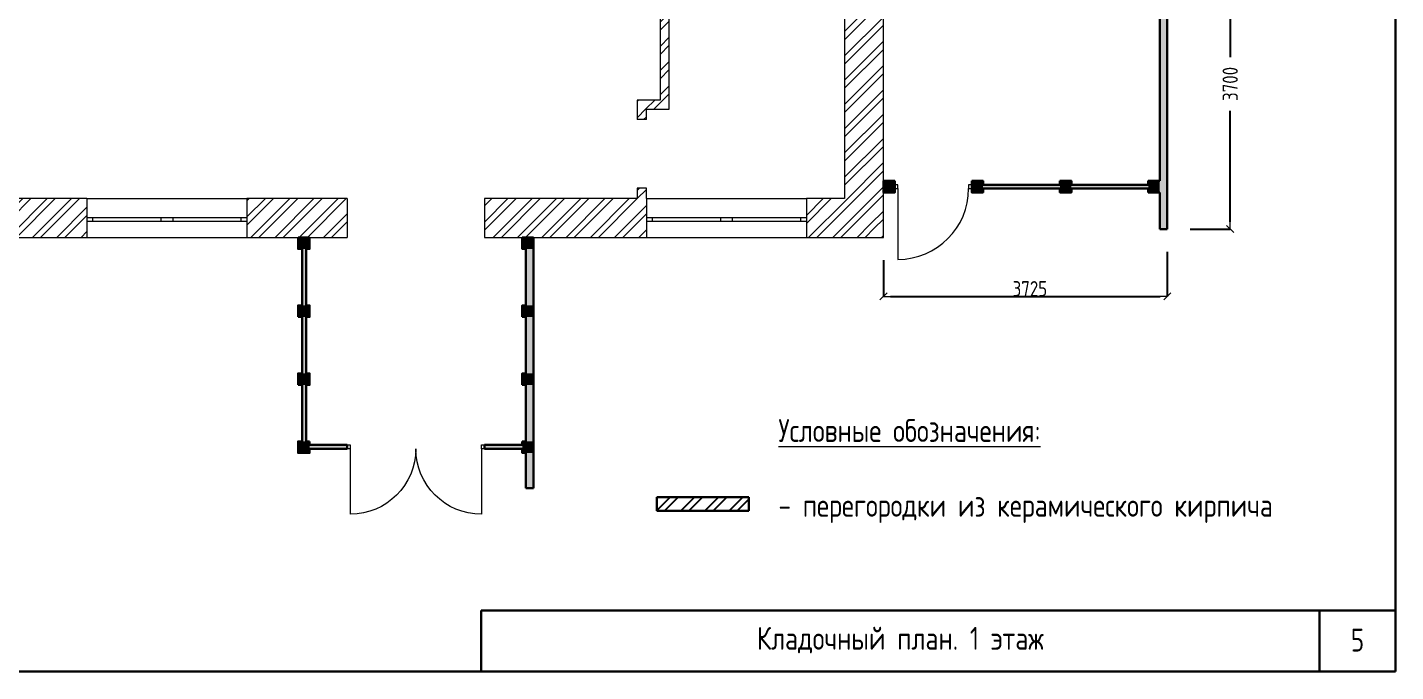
# Model space of a CAD drawing. Header units: millimetres. Extents: x -112594 to 313336, y -1917 to 255843.
# Drawn here: x 141752 to 159704, y 21361 to 29811 of the extents above; entities that cross this region are included whole.
import ezdxf

# ---------------------------------------------------------------- set-up
doc = ezdxf.new("R2010")
doc.units = ezdxf.units.MM
doc.header["$MEASUREMENT"] = 0
doc.set_wipeout_variables(frame=1)
doc.linetypes.add('Wipeout_Contour', pattern=[1000, 0, -1000])
for name, color, linetype in [('Двери ARCHICAD', 7, 'Continuous'), ('Конструктив - Колонны', 7, 'Continuous'), ('Конструктив - Стены Несущие', 7, 'Continuous')]:
    doc.layers.add(name, color=color, linetype=linetype)
for name, color, linetype, lineweight in [('Двери ARCHICAD_Ном._пера__1', 7, 'Continuous', 13), ('Конструктив - Колонны_Ном._пера__21', 7, 'Continuous', 30), ('Конструктив - Стены Несущие_Ном._пера__1', 7, 'Continuous', 13), ('Конструктив - Стены Несущие_Ном._пера__21', 7, 'Continuous', 30), ('Конструктив - Стены Несущие_Ном._пера__47', 7, 'Continuous', 30), ('Окна ARCHICAD_Ном._пера__1', 7, 'Continuous', 13)]:
    doc.layers.add(name, color=color, linetype=linetype, lineweight=lineweight)
doc.layers.add('Конструктив - Стены Несущие_Ном._пера__63', color=7, linetype='Continuous', lineweight=25, true_color=0xff9955)
doc.styles.add('СГЕНЕРИР_СТИЛЬ_1', font='')
doc.styles.get('СГЕНЕРИР_СТИЛЬ_1').set_extended_font_data('GOST Type AU')
doc.dimstyles.new('СГЕНЕРИР_СТИЛЬ__1', dxfattribs={"dimtxt": 200, "dimasz": 95, "dimexe": 0.18, "dimexo": 300, "dimgap": 0.09, "dimtad": 1, "dimdec": 0, "dimzin": 0, "dimdsep": 46, "dimtxsty": 'СГЕНЕРИР_СТИЛЬ_1', "dimblk": 'ARROWHEAD_6', "dimblk1": 'ARROWHEAD_6', "dimblk2": 'ARROWHEAD_6', "dimcen": 0.09, "dimclrd": 7, "dimclre": 7, "dimclrt": 7, "dimazin": 0, "dimtfac": 1, "dimtdec": 4, "dimtmove": 0, "dimatfit": 3, "dimfxl": 1, "dimtolj": 1, "dimtzin": 0, "dimarcsym": 0})
doc.dimstyles.new('СГЕНЕРИР_СТИЛЬ__2', dxfattribs={"dimtxt": 200, "dimasz": 95, "dimexe": 0.18, "dimexo": 300, "dimgap": 0.09, "dimtad": 1, "dimtih": 1, "dimtoh": 1, "dimdec": 0, "dimzin": 0, "dimdsep": 46, "dimtxsty": 'СГЕНЕРИР_СТИЛЬ_1', "dimblk": 'ARROWHEAD_6', "dimblk1": 'ARROWHEAD_6', "dimblk2": 'ARROWHEAD_6', "dimcen": 0.09, "dimclrd": 7, "dimclre": 7, "dimclrt": 7, "dimazin": 0, "dimtfac": 1, "dimtdec": 4, "dimtmove": 0, "dimatfit": 3, "dimfxl": 1, "dimtolj": 1, "dimtzin": 0, "dimarcsym": 0})
pattern_1 = [(45, (0, 0), (-159.09903, 159.09903), []), (45, (-53.03, 53.03), (-159.09903, 159.09903), [])]

# ---------------------------------------------------------------- blocks, each defined once
blk = doc.blocks.new('Двустворчатое Окно 21')
at = {"layer": 'Окна ARCHICAD_Ном._пера__1', "color": 7, "linetype": 'Continuous', "lineweight": 13}
for p, q in [((-1050, 250), (1050, 250)), ((-1050, 250), (-1050, 0)), ((1050, 250), (1050, 0)), ((-1050, 0), (-975, 0)), ((-1050, 0), (-1050, -50)), ((-1050, 0), (-1050, -50)), ((-975, 0), (-975, -50)), ((-975, 0), (-75, 0)), ((-75, -50), (-75, 0)), ((-75, 0), (0, 0)), ((0, 0), (75, 0)), ((75, 0), (75, -50)), ((75, 0), (975, 0)), ((975, -50), (975, 0)), ((975, 0), (1050, 0)), ((1050, 0), (1050, -50)), ((1050, 0), (1050, -50)), ((-975, -50), (-1050, -50)), ((-1050, -50), (-1050, -260)), ((-75, -50), (-975, -50)), ((0, -50), (-75, -50)), ((75, -50), (0, -50)), ((975, -50), (75, -50)), ((1050, -50), (975, -50)), ((1050, -50), (1050, -260)), ((-1050, -260), (1050, -260))]:
    blk.add_line(p, q, dxfattribs=at)
blk = doc.blocks.new('Простой Проем Двери')
at = {"layer": 'Двери ARCHICAD_Ном._пера__1', "color": 7, "linetype": 'Continuous', "lineweight": 13}
for p, q in [((-900, 0), (-900, 510)), ((900, 0), (900, 510))]:
    blk.add_line(p, q, dxfattribs=at)
blk = doc.blocks.new('Стена_1', base_point=(170113, 26859))
at = {"color": 254, "linetype": 'Wipeout_Contour', "lineweight": 0, "ltscale": 717149.053606}
blk.add_wipeout([(176727, 27369), (176727, 26859), (177723, 26859), (177723, 27369)], dxfattribs=at).dxf.layer = 'Конструктив - Стены Несущие'
at = {"color": 254, "linetype": 'Wipeout_Contour', "lineweight": 0, "ltscale": 730023.335955}
blk.add_wipeout([(179823, 27369), (179823, 26859), (181138, 26859), (181138, 27369)], dxfattribs=at).dxf.layer = 'Конструктив - Стены Несущие'
at = {"color": 254, "linetype": 'Wipeout_Contour', "lineweight": 0, "ltscale": 743950.265702}
blk.add_wipeout([(182938, 27369), (182938, 26859), (185063, 26859), (185063, 27369)], dxfattribs=at).dxf.layer = 'Конструктив - Стены Несущие'
at = {"color": 254, "linetype": 'Wipeout_Contour', "lineweight": 0, "ltscale": 757961.384358}
blk.add_wipeout([(187163, 27369), (187163, 26859), (188173, 26859), (187663, 27369)], dxfattribs=at).dxf.layer = 'Конструктив - Стены Несущие'
at = {"layer": 'Конструктив - Стены Несущие', "linetype": 'Continuous', "lineweight": 0, "true_color": 0x000000}
h = blk.add_hatch(dxfattribs=at)
h.set_pattern_fill('КИРПИЧ_01', color=18, style=0, pattern_type=2)
h.set_pattern_definition(pattern_1)
h.paths.add_polyline_path([(176727, 27369), (176727, 26859), (177723, 26859), (177723, 27369)])
h = blk.add_hatch(dxfattribs=at)
h.set_pattern_fill('КИРПИЧ_01', color=18, style=0, pattern_type=2)
h.set_pattern_definition(pattern_1)
h.paths.add_polyline_path([(179823, 27369), (179823, 26859), (181138, 26859), (181138, 27369)])
h = blk.add_hatch(dxfattribs=at)
h.set_pattern_fill('КИРПИЧ_01', color=18, style=0, pattern_type=2)
h.set_pattern_definition(pattern_1)
h.paths.add_polyline_path([(182938, 27369), (182938, 26859), (185063, 26859), (185063, 27369)])
h = blk.add_hatch(dxfattribs=at)
h.set_pattern_fill('КИРПИЧ_01', color=18, style=0, pattern_type=2)
h.set_pattern_definition(pattern_1)
h.paths.add_polyline_path([(187163, 27369), (187163, 26859), (188173, 26859), (187663, 27369)])
at = {"layer": 'Конструктив - Стены Несущие_Ном._пера__1', "color": 7, "linetype": 'Continuous', "lineweight": 13}
for p, q in [((177723, 27369), (177723, 27119)), ((179823, 27369), (179823, 27119)), ((185063, 27369), (185063, 27119)), ((187163, 27369), (187163, 27119)), ((177723, 27119), (177723, 27069)), ((179823, 27119), (179823, 27069)), ((185063, 27119), (185063, 27069)), ((187163, 27119), (187163, 27069)), ((177723, 27069), (177723, 26859)), ((179823, 27069), (179823, 26859)), ((185063, 27069), (185063, 26859)), ((187163, 27069), (187163, 26859))]:
    blk.add_line(p, q, dxfattribs=at)
at = {"layer": 'Конструктив - Стены Несущие_Ном._пера__1', "color": 7, "linetype": 'Continuous', "lineweight": 13, "flags": 128}
for points in [[(177723, 27369), (176727, 27369)], [(181138, 27369), (179823, 27369)], [(184943, 27369), (182938, 27369)], [(187663, 27369), (187163, 27369)], [(176727, 26859), (177723, 26859)], [(179823, 26859), (181138, 26859)], [(182938, 26859), (185063, 26859)], [(187163, 26859), (188173, 26859)]]:
    blk.add_lwpolyline(points, dxfattribs=at)
at = {"layer": 'Двери ARCHICAD', "color": 21, "linetype": 'Continuous', "lineweight": 25, "true_color": 0xff9955, "zscale": 1000, "rotation": 180}
blk.add_blockref('Простой Проем Двери', (182038, 27369), dxfattribs=at)
at = {"layer": 'Окна ARCHICAD_Ном._пера__1', "color": 7, "linetype": 'Continuous', "lineweight": 13, "zscale": 1000}
for p in [(178773, 27119), (186113, 27119)]:
    blk.add_blockref('Двустворчатое Окно 21', p, dxfattribs=at)
blk = doc.blocks.new('Простой Проем Двери_3')
at = {"layer": 'Двери ARCHICAD_Ном._пера__1', "color": 7, "linetype": 'Continuous', "lineweight": 13}
for p, q in [((-600, 0), (-600, 510)), ((600, 0), (600, 510))]:
    blk.add_line(p, q, dxfattribs=at)
blk = doc.blocks.new('Стена_2', base_point=(188173, 26859))
at = {"color": 254, "linetype": 'Wipeout_Contour', "lineweight": 0, "ltscale": 765902.925798}
blk.add_wipeout([(187663, 34549), (188173, 34549), (188173, 39069), (187663, 38559)], dxfattribs=at).dxf.layer = 'Конструктив - Стены Несущие'
at = {"color": 254, "linetype": 'Wipeout_Contour', "lineweight": 0, "ltscale": 763099.041512}
blk.add_wipeout([(187663, 32431), (188173, 32431), (188173, 33349), (187663, 33349)], dxfattribs=at).dxf.layer = 'Конструктив - Стены Несущие'
at = {"color": 254, "linetype": 'Wipeout_Contour', "lineweight": 0, "ltscale": 760718.29324}
blk.add_wipeout([(187663, 27369), (188173, 26859), (188173, 31231), (187663, 31231)], dxfattribs=at).dxf.layer = 'Конструктив - Стены Несущие'
at = {"layer": 'Конструктив - Стены Несущие', "linetype": 'Continuous', "lineweight": 0, "true_color": 0x000000}
h = blk.add_hatch(dxfattribs=at)
h.set_pattern_fill('КИРПИЧ_01', color=18, style=0, pattern_type=2)
h.set_pattern_definition(pattern_1)
h.paths.add_polyline_path([(187663, 34549), (188173, 34549), (188173, 39069), (187663, 38559)])
h = blk.add_hatch(dxfattribs=at)
h.set_pattern_fill('КИРПИЧ_01', color=18, style=0, pattern_type=2)
h.set_pattern_definition(pattern_1)
h.paths.add_polyline_path([(187663, 32431), (188173, 32431), (188173, 33349), (187663, 33349)])
h = blk.add_hatch(dxfattribs=at)
h.set_pattern_fill('КИРПИЧ_01', color=18, style=0, pattern_type=2)
h.set_pattern_definition(pattern_1)
h.paths.add_polyline_path([(187663, 27369), (188173, 26859), (188173, 31231), (187663, 31231)])
at = {"layer": 'Конструктив - Стены Несущие_Ном._пера__1', "color": 7, "linetype": 'Continuous', "lineweight": 13, "flags": 128}
for points in [[(188173, 34549), (188173, 39069)], [(187663, 38559), (187663, 36859)], [(187663, 36739), (187663, 34869)], [(187663, 34749), (187663, 34549)], [(187663, 33349), (187663, 33149)], [(188173, 32431), (188173, 33349)], [(187663, 32769), (187663, 32431)], [(187663, 31231), (187663, 30759)], [(188173, 26859), (188173, 31231)], [(187663, 30639), (187663, 27369)]]:
    blk.add_lwpolyline(points, dxfattribs=at)
at = {"layer": 'Двери ARCHICAD', "color": 21, "linetype": 'Continuous', "lineweight": 25, "true_color": 0xff9955, "xscale": -1, "zscale": 1000, "rotation": 90}
for p in [(188173, 33949), (188173, 31831)]:
    blk.add_blockref('Простой Проем Двери_3', p, dxfattribs=at)
blk = doc.blocks.new('Стена_5', base_point=(185243, 30639))
at = {"color": 254, "linetype": 'Wipeout_Contour', "lineweight": 0, "ltscale": 750630.271981}
blk.add_wipeout([(185243, 30639), (185243, 28659), (185363, 28539), (185363, 30639)], dxfattribs=at).dxf.layer = 'Конструктив - Стены Несущие'
at = {"layer": 'Конструктив - Стены Несущие', "linetype": 'Continuous', "lineweight": 0, "true_color": 0x000000}
h = blk.add_hatch(dxfattribs=at)
h.set_pattern_fill('КИРПИЧ_01', color=18, style=0, pattern_type=2)
h.set_pattern_definition(pattern_1)
h.paths.add_polyline_path([(185243, 30639), (185243, 28659), (185363, 28539), (185363, 30639)])
at = {"layer": 'Конструктив - Стены Несущие_Ном._пера__1', "color": 7, "linetype": 'Continuous', "lineweight": 13, "flags": 128}
for points in [[(185243, 30639), (185243, 28659)], [(185363, 28539), (185363, 30639)]]:
    blk.add_lwpolyline(points, dxfattribs=at)
blk = doc.blocks.new('Стена_9', base_point=(185243, 28539))
at = {"color": 254, "linetype": 'Wipeout_Contour', "lineweight": 0, "ltscale": 749393.363079}
blk.add_wipeout([(185243, 28659), (184943, 28659), (185063, 28539), (185363, 28539)], dxfattribs=at).dxf.layer = 'Конструктив - Стены Несущие'
at = {"layer": 'Конструктив - Стены Несущие', "linetype": 'Continuous', "lineweight": 0, "true_color": 0x000000}
h = blk.add_hatch(dxfattribs=at)
h.set_pattern_fill('КИРПИЧ_01', color=18, style=0, pattern_type=2)
h.set_pattern_definition(pattern_1)
h.paths.add_polyline_path([(185243, 28659), (184943, 28659), (185063, 28539), (185363, 28539)])
at = {"layer": 'Конструктив - Стены Несущие_Ном._пера__1', "color": 7, "linetype": 'Continuous', "lineweight": 13, "flags": 128}
for points in [[(185243, 28659), (184943, 28659)], [(185063, 28539), (185363, 28539)]]:
    blk.add_lwpolyline(points, dxfattribs=at)
blk = doc.blocks.new('Простой Проем Двери_6')
at = {"layer": 'Двери ARCHICAD_Ном._пера__1', "color": 7, "linetype": 'Continuous', "lineweight": 13}
for p, q in [((-450, 0), (-450, 120)), ((450, 0), (450, 120))]:
    blk.add_line(p, q, dxfattribs=at)
blk = doc.blocks.new('Стена_10', base_point=(184943, 28539))
at = {"color": 254, "linetype": 'Wipeout_Contour', "lineweight": 0, "ltscale": 748740.916814}
blk.add_wipeout([(185063, 28539), (184943, 28659), (184943, 28404), (185063, 28404)], dxfattribs=at).dxf.layer = 'Конструктив - Стены Несущие'
at = {"color": 254, "linetype": 'Wipeout_Contour', "lineweight": 0, "ltscale": 748104.128478}
blk.add_wipeout([(185063, 27504), (184943, 27504), (184943, 27369), (185063, 27369)], dxfattribs=at).dxf.layer = 'Конструктив - Стены Несущие'
at = {"layer": 'Конструктив - Стены Несущие', "linetype": 'Continuous', "lineweight": 0, "true_color": 0x000000}
h = blk.add_hatch(dxfattribs=at)
h.set_pattern_fill('КИРПИЧ_01', color=18, style=0, pattern_type=2)
h.set_pattern_definition(pattern_1)
h.paths.add_polyline_path([(185063, 28539), (184943, 28659), (184943, 28404), (185063, 28404)])
h = blk.add_hatch(dxfattribs=at)
h.set_pattern_fill('КИРПИЧ_01', color=18, style=0, pattern_type=2)
h.set_pattern_definition(pattern_1)
h.paths.add_polyline_path([(185063, 27504), (184943, 27504), (184943, 27369), (185063, 27369)])
at = {"layer": 'Конструктив - Стены Несущие_Ном._пера__1', "color": 7, "linetype": 'Continuous', "lineweight": 13, "flags": 128}
for points in [[(184943, 28659), (184943, 28404)], [(185063, 28404), (185063, 28539)], [(184943, 27504), (184943, 27369)], [(185063, 27369), (185063, 27504)]]:
    blk.add_lwpolyline(points, dxfattribs=at)
at = {"layer": 'Двери ARCHICAD', "color": 21, "linetype": 'Continuous', "lineweight": 25, "true_color": 0xff9955, "xscale": -1, "zscale": 1000, "rotation": 90}
blk.add_blockref('Простой Проем Двери_6', (185063, 27954), dxfattribs=at)
blk = doc.blocks.new('Стена_25', base_point=(180573, 24112))
at = {"layer": 'Конструктив - Стены Несущие', "linetype": 'Continuous', "lineweight": 0, "true_color": 0xffffff}
for points in [[(180548, 26709), (180548, 25966), (180598, 25966), (180598, 26709)], [(180548, 25816), (180548, 25074), (180598, 25074), (180598, 25816)], [(180548, 24924), (180548, 24182), (180598, 24182), (180598, 24924)]]:
    blk.add_hatch(color=7, dxfattribs=at).paths.add_polyline_path(points)
at = {"layer": 'Конструктив - Стены Несущие_Ном._пера__47', "color": 7, "linetype": 'Continuous', "lineweight": 30, "flags": 128}
for points in [[(180548, 26709), (180548, 25966)], [(180598, 25966), (180598, 26709)], [(180548, 25816), (180548, 25074)], [(180598, 25074), (180598, 25816)], [(180548, 24924), (180548, 24182)], [(180598, 24182), (180598, 24924)]]:
    blk.add_lwpolyline(points, dxfattribs=at)
blk = doc.blocks.new('Стена_26', base_point=(183583, 23569))
at = {"layer": 'Конструктив - Стены Несущие', "linetype": 'Continuous', "lineweight": 0, "true_color": 0xffffff}
for points in [[(183583, 26709), (183483, 26709), (183483, 25966), (183583, 25966)], [(183483, 25816), (183483, 25074), (183583, 25074), (183583, 25816)], [(183483, 24924), (183483, 24182), (183583, 24182), (183583, 24924)], [(183483, 24032), (183483, 23569), (183583, 23569), (183583, 24032)]]:
    blk.add_hatch(color=7, dxfattribs=at).paths.add_polyline_path(points)
at = {"layer": 'Конструктив - Стены Несущие_Ном._пера__47', "color": 7, "linetype": 'Continuous', "lineweight": 30, "flags": 128}
for points in [[(183483, 26709), (183483, 25966)], [(183583, 25966), (183583, 26709)], [(183483, 25816), (183483, 25074)], [(183583, 25074), (183583, 25816)], [(183483, 24924), (183483, 24182)], [(183583, 24182), (183583, 24924)], [(183483, 24032), (183483, 23569)], [(183583, 23569), (183583, 24032)], [(183483, 23569), (183583, 23569)]]:
    blk.add_lwpolyline(points, dxfattribs=at)
blk = doc.blocks.new('Стена_29', base_point=(191898, 30669))
at = {"layer": 'Конструктив - Стены Несущие', "linetype": 'Continuous', "lineweight": 0, "true_color": 0xffffff}
blk.add_hatch(color=7, dxfattribs=at).paths.add_polyline_path([(191798, 30669), (191798, 26969), (191898, 26969), (191898, 30669)])
at = {"layer": 'Конструктив - Стены Несущие_Ном._пера__47', "color": 7, "linetype": 'Continuous', "lineweight": 30, "flags": 128}
for points in [[(191798, 30669), (191798, 27599)], [(191898, 30669), (191798, 30669)], [(191898, 26969), (191898, 30669)], [(191798, 27449), (191798, 26969)], [(191798, 26969), (191898, 26969)]]:
    blk.add_lwpolyline(points, dxfattribs=at)
blk = doc.blocks.new('Однопольная Дверь 21')
at = {"layer": 'Двери ARCHICAD_Ном._пера__1', "color": 7, "linetype": 'Continuous', "lineweight": 13}
for p, q in [((464, 0), (464, 928)), ((-504, 0), (-541, 0)), ((-504, 0), (-541, 0)), ((-464, 0), (-504, 0)), ((-504, 0), (-504, -50)), ((-504, 0), (-504, -50)), ((-504, 0), (-504, -50)), ((-464, -50), (-464, 0)), ((504, 0), (464, 0)), ((464, 0), (464, -50)), ((504, -50), (504, 0)), ((504, 0), (504, -50)), ((504, 0), (504, -50)), ((504, 0), (541, 0)), ((504, 0), (541, 0)), ((-504, -50), (-541, -50)), ((-504, -50), (-541, -50)), ((-504, -50), (-464, -50)), ((464, -50), (504, -50)), ((504, -50), (541, -50)), ((504, -50), (541, -50))]:
    blk.add_line(p, q, dxfattribs=at)
blk.add_arc((464, 0), 928, 90, 180, dxfattribs=at)
blk = doc.blocks.new('Стена_31', base_point=(191723, 27524))
at = {"layer": 'Конструктив - Стены Несущие', "linetype": 'Continuous', "lineweight": 0, "true_color": 0xffffff}
for points in [[(189481, 27499), (190489, 27499), (190489, 27549), (189481, 27549)], [(190639, 27549), (190639, 27499), (191648, 27499), (191648, 27549)]]:
    blk.add_hatch(color=7, dxfattribs=at).paths.add_polyline_path(points)
at = {"layer": 'Конструктив - Стены Несущие_Ном._пера__47', "color": 7, "linetype": 'Continuous', "lineweight": 30}
for p, q in [((188323, 27549), (188286, 27549)), ((188323, 27499), (188286, 27499)), ((188323, 27499), (188323, 27549)), ((189331, 27549), (189368, 27549)), ((189331, 27499), (189331, 27549)), ((189331, 27499), (189368, 27499))]:
    blk.add_line(p, q, dxfattribs=at)
at = {"layer": 'Конструктив - Стены Несущие_Ном._пера__47', "color": 7, "linetype": 'Continuous', "lineweight": 30, "flags": 128}
for points in [[(190489, 27549), (189481, 27549)], [(189481, 27499), (190489, 27499)], [(191648, 27549), (190639, 27549)], [(190639, 27499), (191648, 27499)]]:
    blk.add_lwpolyline(points, dxfattribs=at)
at = {"layer": 'Двери ARCHICAD_Ном._пера__1', "color": 7, "linetype": 'Continuous', "lineweight": 13, "zscale": 1000, "rotation": 180}
blk.add_blockref('Однопольная Дверь 21', (188827, 27499), dxfattribs=at)
blk = doc.blocks.new('Колонна_1', base_point=(188248, 27524))
at = {"layer": 'Конструктив - Колонны', "linetype": 'Continuous', "lineweight": 0, "true_color": 0xffffff}
for points in [[(188323, 27599), (188173, 27599), (188173, 27549), (188323, 27549)], [(188173, 27499), (188323, 27499), (188323, 27549), (188173, 27549)], [(188173, 27449), (188323, 27449), (188323, 27499), (188173, 27499)]]:
    blk.add_hatch(color=7, dxfattribs=at).paths.add_polyline_path(points)
at = {"layer": 'Конструктив - Колонны_Ном._пера__21', "color": 7, "linetype": 'Continuous', "lineweight": 30, "flags": 128}
for points in [[(188323, 27599), (188173, 27599)], [(188173, 27449), (188323, 27449), (188323, 27499)], [(188323, 27549), (188323, 27599)]]:
    blk.add_lwpolyline(points, dxfattribs=at)
blk = doc.blocks.new('Колонна_2', base_point=(189406, 27524))
at = {"layer": 'Конструктив - Колонны', "linetype": 'Continuous', "lineweight": 0, "true_color": 0xffffff}
for points in [[(189331, 27599), (189331, 27549), (189481, 27549), (189481, 27599)], [(189331, 27499), (189481, 27499), (189481, 27549), (189331, 27549)], [(189481, 27499), (189331, 27499), (189331, 27449), (189481, 27449)]]:
    blk.add_hatch(color=7, dxfattribs=at).paths.add_polyline_path(points)
at = {"layer": 'Конструктив - Колонны_Ном._пера__21', "color": 7, "linetype": 'Continuous', "lineweight": 30, "flags": 128}
for points in [[(189331, 27599), (189331, 27549)], [(189481, 27549), (189481, 27599), (189331, 27599)], [(189331, 27499), (189331, 27449), (189481, 27449), (189481, 27499)]]:
    blk.add_lwpolyline(points, dxfattribs=at)
blk = doc.blocks.new('Колонна_3', base_point=(190564, 27524))
at = {"layer": 'Конструктив - Колонны', "linetype": 'Continuous', "lineweight": 0, "true_color": 0xffffff}
for points in [[(190489, 27599), (190489, 27549), (190639, 27549), (190639, 27599)], [(190489, 27499), (190639, 27499), (190639, 27549), (190489, 27549)], [(190639, 27499), (190489, 27499), (190489, 27449), (190639, 27449)]]:
    blk.add_hatch(color=7, dxfattribs=at).paths.add_polyline_path(points)
at = {"layer": 'Конструктив - Колонны_Ном._пера__21', "color": 7, "linetype": 'Continuous', "lineweight": 30, "flags": 128}
for points in [[(190489, 27599), (190489, 27549)], [(190639, 27549), (190639, 27599), (190489, 27599)], [(190489, 27499), (190489, 27449), (190639, 27449), (190639, 27499)]]:
    blk.add_lwpolyline(points, dxfattribs=at)
blk = doc.blocks.new('Колонна_4', base_point=(191723, 27524))
at = {"layer": 'Конструктив - Колонны', "linetype": 'Continuous', "lineweight": 0, "true_color": 0xffffff}
for points in [[(191648, 27449), (191798, 27449), (191798, 27599), (191648, 27599), (191648, 27549), (191723, 27549), (191723, 27499), (191648, 27499)], [(191723, 27549), (191648, 27549), (191648, 27499), (191723, 27499)]]:
    blk.add_hatch(color=7, dxfattribs=at).paths.add_polyline_path(points)
at = {"layer": 'Конструктив - Колонны_Ном._пера__21', "color": 7, "linetype": 'Continuous', "lineweight": 30, "flags": 128}
for points in [[(191798, 27599), (191648, 27599), (191648, 27549)], [(191648, 27499), (191648, 27449)], [(191648, 27449), (191798, 27449)]]:
    blk.add_lwpolyline(points, dxfattribs=at)
blk = doc.blocks.new('ARROWHEAD_6')
at = {"color": 0, "linetype": 'Continuous', "lineweight": 0}
for p, q in [((0, 0), (-1, 0)), ((-0.5, -0.5), (0.5, 0.5))]:
    blk.add_line(p, q, dxfattribs=at)
blk = doc.blocks.new('*D210')
at = {"color": 7, "linetype": 'Continuous', "lineweight": -2, "transparency": 16777216}
for p, q in [((152983, 26756), (152983, 26283)), ((156708, 26866), (156708, 26283)), ((153078, 26283), (156613, 26283))]:
    blk.add_line(p, q, dxfattribs=at)
at = {"color": 7, "linetype": 'Continuous', "lineweight": -2, "transparency": 16777216, "xscale": 95, "yscale": 95, "zscale": 95, "rotation": 180}
blk.add_blockref('ARROWHEAD_6', (152983, 26283), dxfattribs=at)
at = {"color": 7, "linetype": 'Continuous', "lineweight": -2, "transparency": 16777216, "xscale": 95, "yscale": 95, "zscale": 95}
blk.add_blockref('ARROWHEAD_6', (156708, 26283), dxfattribs=at)
at = {"color": 7, "linetype": 'Continuous', "lineweight": 13, "transparency": 16777216, "insert": (154905, 26383), "char_height": 200, "attachment_point": 5, "style": 'СГЕНЕРИР_СТИЛЬ_1'}
blk.add_mtext('\\A1;3725', dxfattribs=at)
blk = doc.blocks.new('*D211')
at = {"color": 7, "linetype": 'Continuous', "lineweight": -2, "transparency": 16777216}
for p, q in [((157008, 30866), (157533, 30866)), ((157533, 30771), (157533, 29421)), ((157533, 27261), (157533, 28716)), ((157008, 27166), (157533, 27166))]:
    blk.add_line(p, q, dxfattribs=at)
at = {"color": 7, "linetype": 'Continuous', "lineweight": -2, "transparency": 16777216, "xscale": 95, "yscale": 95, "zscale": 95}
for p, rotation in [((157533, 30866), 90), ((157533, 27166), 270)]:
    blk.add_blockref('ARROWHEAD_6', p, dxfattribs=dict(at, rotation=rotation))
at = {"color": 7, "linetype": 'Continuous', "lineweight": 13, "transparency": 16777216, "insert": (157533, 29069), "char_height": 200, "attachment_point": 5, "rotation": 90, "style": 'СГЕНЕРИР_СТИЛЬ_1'}
blk.add_mtext('\\A1;3700', dxfattribs=at)
blk = doc.blocks.new('Двупольная Дверь 21')
at = {"layer": 'Двери ARCHICAD_Ном._пера__1', "color": 7, "linetype": 'Continuous', "lineweight": 13}
for p, q in [((-860, 0), (-860, 860)), ((860, 0), (860, 860)), ((-860, 0), (-900, 0)), ((-900, 0), (-900, -50)), ((-900, -50), (-900, 0)), ((-900, -50), (-900, 0)), ((-860, -50), (-860, 0)), ((900, 0), (860, 0)), ((860, 0), (860, -50)), ((900, -50), (900, 0)), ((900, -50), (900, 0)), ((900, -50), (900, 0)), ((-900, -50), (-860, -50)), ((860, -50), (900, -50))]:
    blk.add_line(p, q, dxfattribs=at)
for centre, start, end in [((-860, 0), 0, 90), ((860, 0), 90, 180)]:
    blk.add_arc(centre, 860, start, end, dxfattribs=at)
blk = doc.blocks.new('Стена_68', base_point=(183433, 24112))
at = {"layer": 'Конструктив - Стены Несущие', "linetype": 'Continuous', "lineweight": 0, "true_color": 0xffffff}
for points in [[(180643, 24137), (180643, 24087), (181138, 24087), (181138, 24137)], [(183433, 24137), (182938, 24137), (182938, 24087), (183433, 24087)]]:
    blk.add_hatch(color=7, dxfattribs=at).paths.add_polyline_path(points)
at = {"layer": 'Конструктив - Стены Несущие_Ном._пера__47', "color": 7, "linetype": 'Continuous', "lineweight": 30}
for p, q in [((181138, 24137), (181138, 24087)), ((182938, 24137), (182938, 24087))]:
    blk.add_line(p, q, dxfattribs=at)
at = {"layer": 'Конструктив - Стены Несущие_Ном._пера__47', "color": 7, "linetype": 'Continuous', "lineweight": 30, "flags": 128}
for points in [[(181138, 24137), (180643, 24137)], [(180643, 24087), (181138, 24087)], [(183433, 24137), (182938, 24137)], [(182938, 24087), (183433, 24087)]]:
    blk.add_lwpolyline(points, dxfattribs=at)
at = {"layer": 'Двери ARCHICAD_Ном._пера__1', "color": 7, "linetype": 'Continuous', "lineweight": 13, "xscale": -1, "zscale": 1000, "rotation": 180}
blk.add_blockref('Двупольная Дверь 21', (182038, 24087), dxfattribs=at)
blk = doc.blocks.new('Стена_69', base_point=(186408, 23361))
at = {"color": 254, "linetype": 'Wipeout_Contour', "lineweight": 0, "ltscale": 749069.333894}
blk.add_wipeout([(186408, 23451), (185201, 23451), (185201, 23271), (186408, 23271)], dxfattribs=at).dxf.layer = 'Конструктив - Стены Несущие'
at = {"layer": 'Конструктив - Стены Несущие_Ном._пера__63', "linetype": 'Continuous', "lineweight": 25, "true_color": 0xff9955}
h = blk.add_hatch(dxfattribs=at)
h.set_pattern_fill('КИРПИЧ_01', color=21, style=0, pattern_type=2)
h.set_pattern_definition(pattern_1)
h.paths.add_polyline_path([(186408, 23451), (185201, 23451), (185201, 23271), (186408, 23271)])
at = {"layer": 'Конструктив - Стены Несущие_Ном._пера__21', "color": 7, "linetype": 'Continuous', "lineweight": 30, "flags": 128}
for points in [[(186408, 23451), (185201, 23451)], [(185201, 23451), (185201, 23271)], [(186408, 23271), (186408, 23451)], [(185201, 23271), (186408, 23271)]]:
    blk.add_lwpolyline(points, dxfattribs=at)
blk = doc.blocks.new('Колонна_13', base_point=(180568, 26784))
at = {"layer": 'Конструктив - Колонны', "linetype": 'Continuous', "lineweight": 0, "true_color": 0xffffff}
blk.add_hatch(color=7, dxfattribs=at).paths.add_polyline_path([(180493, 26859), (180493, 26709), (180548, 26709), (180598, 26709), (180643, 26709), (180643, 26859)])
at = {"layer": 'Конструктив - Колонны_Ном._пера__21', "color": 7, "linetype": 'Continuous', "lineweight": 30, "flags": 128}
for points in [[(180493, 26859), (180493, 26709), (180548, 26709)], [(180598, 26709), (180643, 26709), (180643, 26859)]]:
    blk.add_lwpolyline(points, dxfattribs=at)
blk = doc.blocks.new('Колонна_14', base_point=(180568, 25891))
at = {"layer": 'Конструктив - Колонны', "linetype": 'Continuous', "lineweight": 0, "true_color": 0xffffff}
for points in [[(180493, 25816), (180548, 25816), (180548, 25966), (180493, 25966)], [(180548, 25966), (180548, 25816), (180598, 25816), (180598, 25966)], [(180598, 25816), (180643, 25816), (180643, 25966), (180598, 25966)]]:
    blk.add_hatch(color=7, dxfattribs=at).paths.add_polyline_path(points)
at = {"layer": 'Конструктив - Колонны_Ном._пера__21', "color": 7, "linetype": 'Continuous', "lineweight": 30, "flags": 128}
for points in [[(180548, 25966), (180493, 25966), (180493, 25816)], [(180598, 25816), (180643, 25816), (180643, 25966), (180598, 25966)], [(180493, 25816), (180548, 25816)]]:
    blk.add_lwpolyline(points, dxfattribs=at)
blk = doc.blocks.new('Колонна_15', base_point=(180568, 24999))
at = {"layer": 'Конструктив - Колонны', "linetype": 'Continuous', "lineweight": 0, "true_color": 0xffffff}
for points in [[(180493, 24924), (180548, 24924), (180548, 25074), (180493, 25074)], [(180548, 25074), (180548, 24924), (180598, 24924), (180598, 25074)], [(180598, 24924), (180643, 24924), (180643, 25074), (180598, 25074)]]:
    blk.add_hatch(color=7, dxfattribs=at).paths.add_polyline_path(points)
at = {"layer": 'Конструктив - Колонны_Ном._пера__21', "color": 7, "linetype": 'Continuous', "lineweight": 30, "flags": 128}
for points in [[(180548, 25074), (180493, 25074), (180493, 24924)], [(180598, 24924), (180643, 24924), (180643, 25074), (180598, 25074)], [(180493, 24924), (180548, 24924)]]:
    blk.add_lwpolyline(points, dxfattribs=at)
blk = doc.blocks.new('Колонна_16', base_point=(180568, 24107))
at = {"layer": 'Конструктив - Колонны', "linetype": 'Continuous', "lineweight": 0, "true_color": 0xffffff}
for points in [[(180548, 24182), (180493, 24182), (180493, 24032), (180643, 24032), (180643, 24087), (180548, 24087)], [(180598, 24182), (180548, 24182), (180548, 24087), (180598, 24137)], [(180548, 24087), (180643, 24087), (180643, 24137), (180598, 24137)], [(180643, 24182), (180598, 24182), (180598, 24137), (180643, 24137)]]:
    blk.add_hatch(color=7, dxfattribs=at).paths.add_polyline_path(points)
at = {"layer": 'Конструктив - Колонны_Ном._пера__21', "color": 7, "linetype": 'Continuous', "lineweight": 30, "flags": 128}
for points in [[(180548, 24182), (180493, 24182), (180493, 24032), (180643, 24032), (180643, 24087)], [(180643, 24182), (180598, 24182)], [(180643, 24137), (180643, 24182)]]:
    blk.add_lwpolyline(points, dxfattribs=at)
blk = doc.blocks.new('Колонна_17', base_point=(183508, 26784))
at = {"layer": 'Конструктив - Колонны', "linetype": 'Continuous', "lineweight": 0, "true_color": 0xffffff}
blk.add_hatch(color=7, dxfattribs=at).paths.add_polyline_path([(183433, 26859), (183433, 26709), (183483, 26709), (183583, 26709), (183583, 26859)])
at = {"layer": 'Конструктив - Колонны_Ном._пера__21', "color": 7, "linetype": 'Continuous', "lineweight": 30, "flags": 128}
for points in [[(183433, 26859), (183433, 26709), (183483, 26709)], [(183583, 26709), (183583, 26859)]]:
    blk.add_lwpolyline(points, dxfattribs=at)
blk = doc.blocks.new('Колонна_18', base_point=(183508, 25891))
at = {"layer": 'Конструктив - Колонны', "linetype": 'Continuous', "lineweight": 0, "true_color": 0xffffff}
for points in [[(183433, 25816), (183483, 25816), (183483, 25966), (183433, 25966)], [(183483, 25966), (183483, 25816), (183583, 25816), (183583, 25966)]]:
    blk.add_hatch(color=7, dxfattribs=at).paths.add_polyline_path(points)
at = {"layer": 'Конструктив - Колонны_Ном._пера__21', "color": 7, "linetype": 'Continuous', "lineweight": 30, "flags": 128}
for points in [[(183483, 25966), (183433, 25966), (183433, 25816)], [(183583, 25816), (183583, 25966)], [(183433, 25816), (183483, 25816)]]:
    blk.add_lwpolyline(points, dxfattribs=at)
blk = doc.blocks.new('Колонна_19', base_point=(183508, 24999))
at = {"layer": 'Конструктив - Колонны', "linetype": 'Continuous', "lineweight": 0, "true_color": 0xffffff}
for points in [[(183433, 24924), (183483, 24924), (183483, 25074), (183433, 25074)], [(183483, 25074), (183483, 24924), (183583, 24924), (183583, 25074)]]:
    blk.add_hatch(color=7, dxfattribs=at).paths.add_polyline_path(points)
at = {"layer": 'Конструктив - Колонны_Ном._пера__21', "color": 7, "linetype": 'Continuous', "lineweight": 30, "flags": 128}
for points in [[(183483, 25074), (183433, 25074), (183433, 24924)], [(183583, 24924), (183583, 25074)], [(183433, 24924), (183483, 24924)]]:
    blk.add_lwpolyline(points, dxfattribs=at)
blk = doc.blocks.new('Колонна_20', base_point=(183508, 24107))
at = {"layer": 'Конструктив - Колонны', "linetype": 'Continuous', "lineweight": 0, "true_color": 0xffffff}
for points in [[(183433, 24182), (183433, 24137), (183433, 24087), (183433, 24032), (183483, 24032), (183483, 24182)], [(183483, 24182), (183483, 24032), (183583, 24032), (183583, 24182)]]:
    blk.add_hatch(color=7, dxfattribs=at).paths.add_polyline_path(points)
at = {"layer": 'Конструктив - Колонны_Ном._пера__21', "color": 7, "linetype": 'Continuous', "lineweight": 30, "flags": 128}
for points in [[(183433, 24182), (183433, 24137)], [(183483, 24182), (183433, 24182)], [(183433, 24087), (183433, 24032), (183483, 24032)], [(183583, 24032), (183583, 24182)]]:
    blk.add_lwpolyline(points, dxfattribs=at)

msp = doc.modelspace()

# ---------------------------------------------------------------- linework, layer by layer
at = {"color": 7, "linetype": 'Continuous', "lineweight": 30}
for p, q in [((159703.65633, 41360.54993), (159703.65633, 21360.54993)), ((159703.65633, 22160.54993), (147703.65633, 22160.54993)), ((147703.65633, 22160.54993), (147703.65633, 21360.54993)), ((158703.65633, 22160.54993), (158703.65633, 21360.54993)), ((159703.65633, 21360.54993), (132503.65633, 21360.54993))]:
    msp.add_line(p, q, dxfattribs=at)

# ---------------------------------------------------------------- block references
at = {"color": 7, "lineweight": 13}
for name, p in [('Стена_5', (150053.17367, 30836.06624)), ('Стена_1', (134923.17367, 27056.06624))]:
    msp.add_blockref(name, p, dxfattribs=at)
at = {"color": 7, "lineweight": 30}
for name, p in [('Стена_29', (156708.17367, 30866.06624)), ('Стена_31', (156533.17367, 27721.06624)), ('Колонна_2', (154216.50701, 27721.06624)), ('Колонна_3', (155374.84034, 27721.06624)), ('Колонна_4', (156533.17367, 27721.06624)), ('Стена_25', (145383.43912, 24309.78679)), ('Стена_26', (148393.70036, 23766.06624)), ('Колонна_14', (145378.43912, 26088.97309)), ('Колонна_18', (148318.70036, 26088.97309)), ('Колонна_15', (145378.43912, 25196.87994)), ('Колонна_19', (148318.70036, 25196.87994)), ('Колонна_16', (145378.43912, 24304.78679)), ('Стена_68', (148243.70031, 24309.78679)), ('Колонна_20', (148318.70036, 24304.78679)), ('Стена_69', (151218.91339, 23558.4921))]:
    msp.add_blockref(name, p, dxfattribs=at)

# ---------------------------------------------------------------- texts
at = {"color": 7, "linetype": 'Continuous', "lineweight": 13, "insert": (151605.91553, 24673.11003), "char_height": 300, "attachment_point": 1, "line_spacing_factor": 0.980748, "style": 'СГЕНЕРИР_СТИЛЬ_1'}
msp.add_mtext('\\A1;{\\LУсловные обозначения:\\P\\P}- перегородки из керамического кирпича', dxfattribs=at)
at = {"color": 7, "linetype": 'Continuous', "lineweight": 13, "char_height": 300, "attachment_point": 5, "style": 'СГЕНЕРИР_СТИЛЬ_1'}
for s, insert in [('\\A1;Кладочный план. 1 этаж', (153203.65633, 21773.85948)), ('\\A1;5', (159203.65633, 21774.18675))]:
    msp.add_mtext(s, dxfattribs=dict(at, insert=insert))

# ---------------------------------------------------------------- dimensions: what is measured, and where the dimension line sits
at = {"color": 7, "linetype": 'Continuous', "lineweight": 13}
dim = msp.add_linear_dim(base=(157532.75012, 30866.06624), p1=(156708.17367, 27166.06624), p2=(156708.17367, 30866.06624), angle=90, dimstyle='СГЕНЕРИР_СТИЛЬ__1', dxfattribs=at)
dim.commit()
dim.dimension.update_dxf_attribs({"geometry": '*D211', "text_midpoint": (157532.75012, 29068.68623), "dimtype": 160, "text_rotation": 90})

# ---------------------------------------------------------------- next in the draw order: linework, layer by layer
at = {"color": 7, "linetype": 'Continuous', "lineweight": 30}
for p, q in [((145303.43912, 27056.06624), (145453.43912, 27056.06624)), ((148243.70036, 27056.06624), (148393.70036, 27056.06624))]:
    msp.add_line(p, q, dxfattribs=at)

# ---------------------------------------------------------------- next in the draw order: block references
at = {"color": 7, "lineweight": 13}
for name, p in [('Стена_2', (152983.17367, 27056.06624)), ('Стена_9', (150053.17367, 28736.06624))]:
    msp.add_blockref(name, p, dxfattribs=at)
at = {"color": 7, "lineweight": 30}
for name, p in [('Колонна_13', (145378.43912, 26981.06624)), ('Колонна_17', (148318.70036, 26981.06624))]:
    msp.add_blockref(name, p, dxfattribs=at)

# ---------------------------------------------------------------- next in the draw order: linework, layer by layer
at = {"color": 7, "linetype": 'Continuous', "lineweight": 30}
msp.add_line((152983.17367, 27796.06624), (152983.17367, 27646.06624), dxfattribs=at)

# ---------------------------------------------------------------- next in the draw order: block references
at = {"color": 7, "lineweight": 13}
msp.add_blockref('Стена_10', (149753.17367, 28736.06624), dxfattribs=at)
at = {"color": 7, "lineweight": 30}
msp.add_blockref('Колонна_1', (153058.17367, 27721.06624), dxfattribs=at)

# ---------------------------------------------------------------- next in the draw order: dimensions: what is measured, and where the dimension line sits
at = {"color": 7, "linetype": 'Continuous', "lineweight": 13}
dim = msp.add_linear_dim(base=(156708.17367, 26282.85676), p1=(152983.17367, 27056.06624), p2=(156708.17367, 27166.06624), dimstyle='СГЕНЕРИР_СТИЛЬ__2', dxfattribs=at)
dim.commit()
dim.dimension.update_dxf_attribs({"geometry": '*D210', "text_midpoint": (154905.08168, 26282.85676), "dimtype": 160})

doc.saveas('drawing.dxf')
